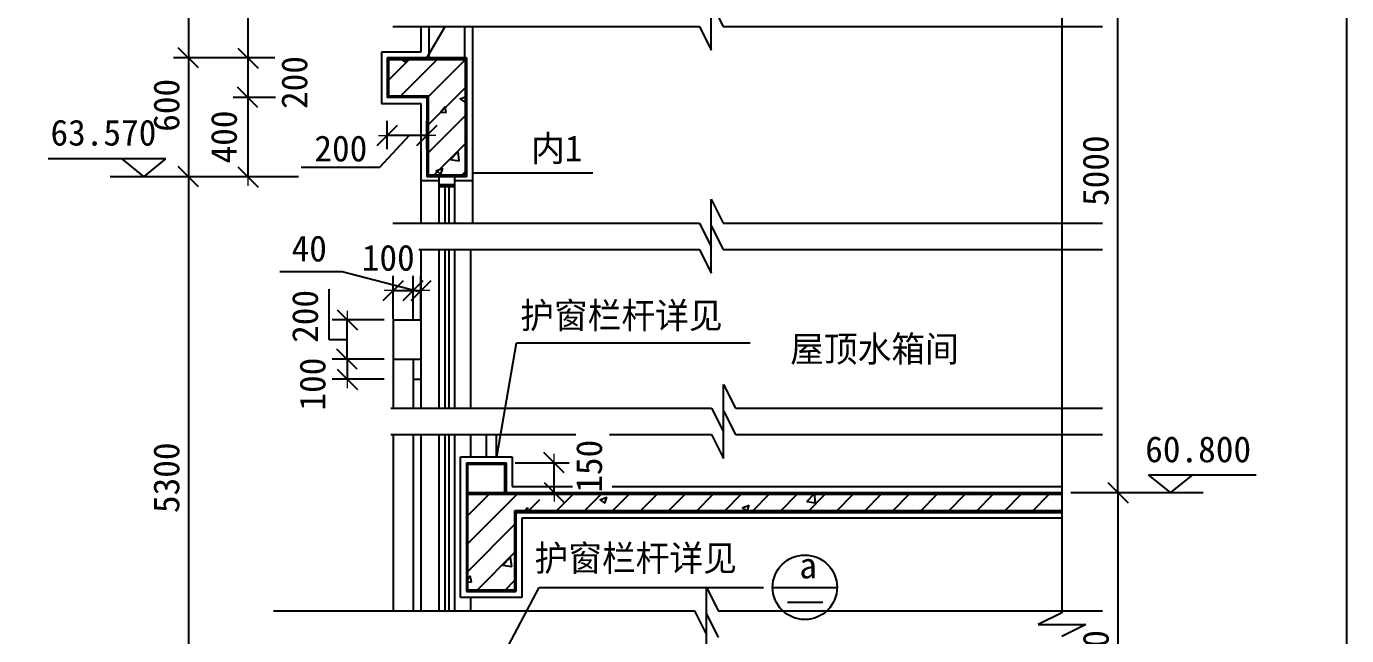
# Model space of a CAD drawing. Header units: metres. Extents: x 204 to 11188, y 497 to 16537.
# Drawn here: x 4521 to 11188, y 9210 to 12287 of the extents above; entities that cross this region are included whole.
import ezdxf

# ---------------------------------------------------------------- set-up
doc = ezdxf.new("R2010")
doc.units = ezdxf.units.M
for name, color, linetype in [('HA', 43, 'Continuous'), ('PUB_DIM', 3, 'Continuous'), ('PUB_TEXT', 142, 'Continuous'), ('PUB_WALL', 5, 'Continuous'), ('STAIR', 2, 'Continuous'), ('WALL', 7, 'Continuous')]:
    doc.layers.add(name, color=color, linetype=linetype)

# ---------------------------------------------------------------- blocks, each defined once
blk = doc.blocks.new('_DIMX')
at = {"lineweight": 15}
blk.add_line((-150, 0), (150, 0), dxfattribs=at)
blk.add_lwpolyline([(-167.47, -167.4), (172.8, 173.56)])

msp = doc.modelspace()

# ---------------------------------------------------------------- hatches: boundary and pattern name
at = {"layer": 'HA'}
h = msp.add_hatch(dxfattribs=at)
h.set_pattern_fill('AR-CONC', scale=10)
h.paths.add_polyline_path([(6743.63, 9932.3), (6943.63, 9932.3), (6943.63, 10082.3), (6743.63, 10082.3)])

# ---------------------------------------------------------------- linework, layer by layer
for p, q in [((6513.63, 12285.92), (6513.63, 12157.11)), ((6553.63, 12285.92), (6553.63, 12127.11)), ((6733.63, 12285.92), (6733.63, 12127.11)), ((6773.63, 12285.92), (6773.63, 11293.57)), ((6513.63, 12157.11), (6313.63, 12157.11)), ((6313.63, 12157.11), (6313.63, 11897.11)), ((6313.63, 11897.11), (6513.63, 11897.11)), ((6513.63, 11897.11), (6513.63, 11293.57)), ((6454.35, 11734.88), (6304.78, 11574.79)), ((6304.78, 11574.79), (5909.52, 11574.79)), ((6603.63, 11507.11), (6513.63, 11507.11)), ((6603.63, 11527.11), (6603.63, 11477.11)), ((6683.63, 11487.11), (6603.63, 11487.11)), ((6683.63, 11477.11), (6603.63, 11477.11)), ((6603.63, 11477.11), (6603.63, 11293.57)), ((6633.63, 11477.11), (6633.63, 11293.57)), ((6653.63, 11477.11), (6653.63, 11293.57)), ((6683.63, 11527.11), (6683.63, 11477.11)), ((6773.63, 11507.11), (6683.63, 11507.11)), ((6683.63, 11477.11), (6683.63, 11293.57)), ((6513.63, 11159.75), (6513.63, 10358.73)), ((6603.63, 11159.75), (6603.63, 10358.73)), ((6633.63, 11159.75), (6633.63, 10358.73)), ((6653.63, 11159.75), (6653.63, 10358.73)), ((6683.63, 11159.75), (6683.63, 10358.73)), ((6763.63, 11159.75), (6763.63, 10358.73)), ((6115.85, 11047.02), (5801.23, 11047.02)), ((6498.56, 10948.5), (6115.85, 11047.02)), ((6050.96, 10703.84), (6050.96, 10958.83)), ((6373.63, 10805.29), (6373.63, 10358.73)), ((6373.63, 10805.29), (6513.63, 10805.29)), ((6140.76, 10703.84), (6050.96, 10703.84)), ((6373.63, 10605.29), (6513.63, 10605.29)), ((6473.63, 10605.29), (6473.63, 10358.73)), ((6473.63, 10505.29), (6513.63, 10505.29)), ((6373.63, 10224.91), (6373.63, 9334.37)), ((6473.63, 10224.91), (6473.63, 9334.37)), ((6513.63, 10224.91), (6513.63, 9334.37)), ((6603.63, 10224.91), (6603.63, 9334.37)), ((6633.63, 10224.91), (6633.63, 9334.37)), ((6653.63, 10224.91), (6653.63, 9334.37)), ((6683.63, 10224.91), (6683.63, 9334.37)), ((6763.63, 10224.91), (6763.63, 10112.3)), ((6843.63, 10224.91), (6843.63, 10112.3)), ((6893.63, 10224.91), (6893.63, 10112.3)), ((6713.63, 9402.3), (6713.63, 10112.3)), ((6713.63, 10112.3), (6973.63, 10112.3)), ((6973.63, 10112.3), (6973.63, 9962.3)), ((6988.63, 10082.3), (7261.36, 10082.3)), ((7186.36, 9932.6), (7186.36, 10082)), ((6973.63, 9962.3), (7279.54, 9962.3)), ((7478.97, 9962.3), (9750.59, 9962.3)), ((6988.63, 9932.3), (7261.36, 9932.3)), ((9750.59, 9802.3), (7023.63, 9802.3)), ((7023.63, 9802.3), (7023.63, 9402.3)), ((7023.63, 9402.3), (6713.63, 9402.3)), ((6763.63, 9402.3), (6763.63, 9334.37)), ((8289.47, 9452.99), (8615.04, 9452.99)), ((8365.13, 9378.68), (8543, 9378.68))]:
    msp.add_line(p, q)
msp.add_lwpolyline([(203.52, 16536.66), (11188.03, 16536.66), (11188.03, 497.36), (203.52, 497.36)], close=True)
msp.add_circle((8452.26, 9453.75), 162.79)
for p, q in [((6543.63, 12127.11), (6635.32, 12285.92)), ((6343.63, 12007.82), (6462.92, 12127.11)), ((6404.34, 11927.11), (6604.34, 12127.11)), ((6411.64, 12121.26), (6426.87, 12127.11)), ((6411.64, 12121.26), (6436.51, 12104.48)), ((6436.52, 12104.48), (6444.11, 12127.11)), ((6451.64, 12113.39), (6451.64, 12113.39)), ((6534.83, 12072.31), (6534.83, 12072.31)), ((6543.63, 11924.97), (6743.63, 12124.97)), ((6651.13, 12102.98), (6651.13, 12102.98)), ((6359.53, 12052.93), (6359.53, 12052.93)), ((6479.34, 11943.14), (6479.34, 11943.14)), ((6543.63, 11783.55), (6743.63, 11983.55)), ((6635.88, 11957.76), (6635.88, 11957.76)), ((6540.2, 11929.07), (6540.2, 11929.07)), ((6611.73, 11853.72), (6635.83, 11882.45)), ((6641.63, 11851.1), (6635.84, 11882.44)), ((6710.09, 11919.95), (6743.63, 11932.82)), ((6710.09, 11919.95), (6734.96, 11903.18)), ((6734.97, 11903.17), (6743.63, 11928.95)), ((6543.63, 11642.13), (6743.63, 11842.13)), ((6611.73, 11853.72), (6641.61, 11851.1)), ((6629.52, 11777.03), (6629.52, 11777.03)), ((6670.3, 11768.17), (6670.3, 11768.17)), ((6570.02, 11527.11), (6743.63, 11700.71)), ((6548.25, 11606.41), (6548.25, 11606.41)), ((6662.23, 11614.72), (6701.18, 11655.31)), ((6662.23, 11614.72), (6706.7, 11607.82)), ((6687.35, 11604.76), (6687.35, 11604.76)), ((6706.71, 11607.81), (6701.19, 11655.3)), ((6709.74, 11662.29), (6709.74, 11662.29)), ((6588.43, 11557.38), (6623.44, 11570.81)), ((6588.43, 11557.38), (6613.3, 11540.6)), ((6613.32, 11540.59), (6623.45, 11570.8)), ((6711.45, 11527.11), (6743.63, 11559.29)), ((6743.63, 9809.71), (6866.22, 9932.3)), ((6743.63, 9668.28), (7007.64, 9932.3)), ((6816.86, 9873.34), (6816.86, 9873.34)), ((6942.03, 9889.82), (6942.03, 9889.82)), ((6960.04, 9878.61), (6960.04, 9878.61)), ((7049.06, 9832.3), (7114.13, 9897.37)), ((7190.48, 9832.3), (7290.48, 9932.3)), ((7212.59, 9910.62), (7212.59, 9910.62)), ((7228.42, 9900.82), (7228.42, 9900.82)), ((7331.9, 9832.3), (7431.9, 9932.3)), ((7417.27, 9894.73), (7452.28, 9908.17)), ((7417.27, 9894.73), (7442.14, 9877.95)), ((7442.15, 9877.94), (7452.29, 9908.16)), ((7473.32, 9832.3), (7573.32, 9932.3)), ((7614.75, 9832.3), (7714.75, 9932.3)), ((7756.17, 9832.3), (7856.17, 9932.3)), ((7897.59, 9832.3), (7997.59, 9932.3)), ((7931.41, 9891.14), (7931.41, 9891.14)), ((8039.01, 9832.3), (8139.01, 9932.3)), ((8135.84, 9854.68), (8170.85, 9868.12)), ((8160.72, 9837.9), (8170.86, 9868.11)), ((8180.43, 9832.3), (8280.43, 9932.3)), ((8235.17, 9886.37), (8235.17, 9886.37)), ((8260.48, 9883.51), (8260.48, 9883.51)), ((8321.85, 9832.3), (8421.85, 9932.3)), ((8461.96, 9887.3), (8500.91, 9927.89)), ((8461.96, 9887.3), (8506.43, 9880.4)), ((8463.27, 9832.3), (8563.27, 9932.3)), ((8491.89, 9921.57), (8491.89, 9921.57)), ((8506.44, 9880.39), (8500.92, 9927.88)), ((8576.26, 9925.08), (8576.26, 9925.08)), ((8604.7, 9832.3), (8704.7, 9932.3)), ((8746.12, 9832.3), (8846.12, 9932.3)), ((8887.54, 9832.3), (8987.54, 9932.3)), ((9028.96, 9832.3), (9128.96, 9932.3)), ((9170.38, 9832.3), (9270.38, 9932.3)), ((9288.74, 9916.37), (9288.74, 9916.37)), ((9311.8, 9832.3), (9411.8, 9932.3)), ((9453.22, 9832.3), (9553.22, 9932.3)), ((9507.33, 9891.84), (9507.33, 9891.84)), ((9594.65, 9832.3), (9694.65, 9932.3)), ((9705.35, 9893.84), (9705.35, 9893.84)), ((6936.82, 9850.76), (6936.82, 9850.76)), ((6990.01, 9808.89), (6990.01, 9808.89)), ((7032.04, 9832.3), (7052.09, 9856.19)), ((7056.5, 9832.3), (7052.1, 9856.18)), ((7639.82, 9841.09), (7639.82, 9841.09)), ((7945.95, 9842.1), (7945.95, 9842.1)), ((7975.48, 9848.88), (7975.48, 9848.88)), ((8071.12, 9858.58), (8071.12, 9858.58)), ((8135.84, 9854.68), (8160.71, 9837.91)), ((8997.14, 9866.32), (8997.14, 9866.32)), ((9022.21, 9832.3), (9034.53, 9845.13)), ((9036.03, 9832.3), (9034.54, 9845.12)), ((9254.78, 9859.83), (9254.78, 9859.83)), ((9389.57, 9852.27), (9389.57, 9852.27)), ((9736.07, 9832.3), (9750.59, 9846.82)), ((6743.63, 9526.86), (6993.63, 9776.86)), ((6828.52, 9753), (6828.52, 9753)), ((6765.04, 9690.93), (6765.04, 9690.93)), ((6810.5, 9692.62), (6810.5, 9692.62)), ((6953.96, 9712.17), (6953.96, 9712.17)), ((6790.48, 9432.3), (6993.63, 9635.44)), ((6927.39, 9565.76), (6966.33, 9606.35)), ((6971.87, 9558.85), (6966.34, 9606.34)), ((6890.54, 9554.73), (6890.54, 9554.73)), ((6927.39, 9565.76), (6971.86, 9558.86)), ((6947.88, 9545.72), (6947.88, 9545.72)), ((6743.63, 9488.58), (6762.83, 9511.47)), ((6743.63, 9482.31), (6768.61, 9480.12)), ((6768.62, 9480.11), (6762.84, 9511.46)), ((6868.33, 9520.34), (6868.33, 9520.34)), ((6931.9, 9432.3), (6993.63, 9494.02)), ((6955.99, 9515.95), (6955.99, 9515.95))]:
    msp.add_line(p, q, dxfattribs=at)
at = {"layer": 'PUB_DIM'}
for p, q in [((5339.65, 13392.04), (5339.65, 12127.41)), ((10032.16, 9932.6), (10032.16, 13092.04)), ((5639.65, 12792.04), (5639.65, 12127.41)), ((5774.99, 12127.11), (5264.65, 12127.11)), ((5763.23, 12127.11), (5264.65, 12127.11)), ((5339.65, 12126.81), (5339.65, 11527.41)), ((5751.47, 12127.11), (5564.65, 12127.11)), ((5639.65, 12127.41), (5639.65, 12127.71)), ((5639.65, 12127.11), (5639.65, 11927.11)), ((5778.35, 11927.11), (5564.65, 11927.11)), ((5764.91, 11927.11), (5564.65, 11927.11)), ((5639.65, 11926.81), (5639.65, 11527.41)), ((5639.65, 11926.81), (5639.65, 11926.51)), ((6343.63, 11665.87), (6343.63, 11810.34)), ((6543.63, 11665.87), (6543.63, 11810.34)), ((6343.33, 11735.34), (6343.03, 11735.34)), ((6543.63, 11735.34), (6343.63, 11735.34)), ((6543.93, 11735.34), (6544.23, 11735.34)), ((5037.33, 11616.92), (4631.11, 11616.92)), ((5002.33, 11616.92), (5113.61, 11526.42)), ((5224.89, 11616.92), (5002.33, 11616.92)), ((5113.61, 11526.42), (5224.89, 11616.92)), ((5301.13, 11527.11), (4944.56, 11527.11)), ((5804.65, 11527.11), (5264.65, 11527.11)), ((5804.65, 11527.11), (5264.65, 11527.11)), ((5339.65, 11526.81), (5339.65, 8396.01)), ((5894.65, 11527.11), (5564.65, 11527.11)), ((6373.63, 10808.23), (6373.63, 11026.96)), ((6473.63, 10808.23), (6473.63, 11026.96)), ((6473.63, 10808.23), (6473.63, 11026.96)), ((6513.63, 10808.23), (6513.63, 11026.96)), ((6373.93, 10951.96), (6473.33, 10951.96)), ((6473.33, 10951.96), (6473.03, 10951.96)), ((6473.63, 10951.96), (6513.63, 10951.96)), ((6513.93, 10951.96), (6514.23, 10951.96)), ((6328.63, 10805.29), (6065.76, 10805.29)), ((6140.76, 10805.59), (6140.76, 10805.89)), ((6140.76, 10605.29), (6140.76, 10805.29)), ((6328.63, 10605.29), (6065.76, 10605.29)), ((6328.63, 10605.29), (6065.76, 10605.29)), ((6140.76, 10604.99), (6140.76, 10604.69)), ((6140.76, 10604.99), (6140.76, 10505.59)), ((6328.63, 10505.29), (6065.76, 10505.29)), ((10299.17, 9931.8), (10187.89, 10022.3)), ((10187.89, 10022.3), (10410.45, 10022.3)), ((10410.45, 10022.3), (10299.17, 9931.8)), ((10375.44, 10022.3), (10732.02, 10022.3)), ((9795.56, 9932.3), (10107.16, 9932.3)), ((9795.59, 9932.3), (10107.16, 9932.3)), ((10032.16, 9932), (10032.16, 8096.01)), ((10107.16, 9932.3), (10463.73, 9932.3))]:
    msp.add_line(p, q, dxfattribs=at)
at = {"layer": 'PUB_TEXT'}
for p, q in [((6773.45, 11547.09), (7380.97, 11547.09)), ((6897.13, 10111.85), (6996.48, 10688.3)), ((6996.48, 10688.3), (8176.98, 10688.21)), ((6908.63, 9070.71), (7110.09, 9453.3)), ((7110.09, 9453.3), (8243.21, 9453.3))]:
    msp.add_line(p, q, dxfattribs=at)
at = {"layer": 'PUB_WALL'}
for p, q in [((6351.13, 11934.61), (6351.13, 12119.61)), ((6351.13, 12119.61), (6736.13, 12119.61)), ((6736.13, 12119.61), (6736.13, 11534.61)), ((6551.13, 11934.61), (6351.13, 11934.61)), ((6551.13, 11534.61), (6551.13, 11934.61)), ((6736.13, 11534.61), (6551.13, 11534.61)), ((6751.13, 9439.8), (6751.13, 10074.8)), ((6751.13, 10074.8), (6936.13, 10074.8)), ((6936.13, 10074.8), (6936.13, 9932.3)), ((6743.63, 9924.8), (9750.59, 9924.8)), ((9750.59, 9839.8), (6986.13, 9839.8)), ((6986.13, 9839.8), (6986.13, 9439.8)), ((6986.13, 9439.8), (6751.13, 9439.8))]:
    msp.add_line(p, q, dxfattribs=at)
at = {"layer": 'STAIR'}
for p, q in [((9750.59, 15912.56), (9750.59, 9325.22)), ((7979.52, 12165.92), (7979.52, 12405.92)), ((7979.52, 12405.92), (8039.52, 12285.92)), ((6372.36, 12285.92), (7919.52, 12285.92)), ((7919.52, 12285.92), (7979.52, 12165.92)), ((8039.52, 12285.92), (9954.77, 12285.92)), ((7979.52, 11173.57), (7979.52, 11413.57)), ((7979.52, 11413.57), (8039.52, 11293.57)), ((6372.36, 11293.57), (7919.52, 11293.57)), ((7919.52, 11293.57), (7979.52, 11173.57)), ((7979.52, 11279.75), (8039.52, 11159.75)), ((7979.52, 11039.75), (7979.52, 11279.75)), ((8039.52, 11293.57), (9954.77, 11293.57)), ((6502.37, 11159.75), (7919.52, 11159.75)), ((7919.52, 11159.75), (7979.52, 11039.75)), ((8039.52, 11159.75), (9954.77, 11159.75)), ((8041.37, 10478.73), (8101.37, 10358.73)), ((8041.37, 10238.73), (8041.37, 10478.73)), ((6362.36, 10358.73), (7981.37, 10358.73)), ((7981.37, 10358.73), (8041.37, 10238.73)), ((8041.37, 10344.91), (8101.37, 10224.91)), ((8041.37, 10104.91), (8041.37, 10344.91)), ((8101.37, 10358.73), (9954.77, 10358.73)), ((6362.36, 10224.91), (7296.05, 10224.91)), ((7466.6, 10224.91), (7981.37, 10224.91)), ((7981.37, 10224.91), (8041.37, 10104.91)), ((8101.37, 10224.91), (9954.77, 10224.91)), ((9750.59, 9796.86), (9750.59, 9325.22)), ((7955.16, 9214.37), (7955.16, 9454.37)), ((7955.16, 9454.37), (8015.16, 9334.37)), ((5768.89, 9334.37), (7895.16, 9334.37)), ((7895.16, 9334.37), (7955.16, 9214.37)), ((8015.16, 9334.37), (9954.77, 9334.37)), ((7955.16, 9080.55), (7955.16, 9320.55)), ((7955.16, 9320.55), (8015.16, 9200.55)), ((9750.59, 9325.22), (9630.59, 9265.22)), ((9630.59, 9265.22), (9870.59, 9265.22)), ((9870.59, 9265.22), (9750.59, 9205.22))]:
    msp.add_line(p, q, dxfattribs=at)
at = {"layer": 'WALL'}
for p, q in [((6743.63, 12127.11), (6343.63, 12127.11)), ((6343.63, 12127.11), (6343.63, 11927.11)), ((6743.63, 12127.11), (6743.63, 11527.11)), ((6543.63, 11927.11), (6343.63, 11927.11)), ((6543.63, 11927.11), (6543.63, 11527.11)), ((6743.63, 11527.11), (6543.63, 11527.11)), ((6743.63, 10082.3), (6943.63, 10082.3)), ((6743.63, 10082.3), (6743.63, 9432.3)), ((6943.63, 10082.3), (6943.63, 9932.3)), ((6743.63, 9932.3), (9750.59, 9932.3)), ((6993.63, 9832.3), (9750.59, 9832.3)), ((6993.63, 9832.3), (6993.63, 9432.3)), ((6743.63, 9432.3), (6993.63, 9432.3))]:
    msp.add_line(p, q, dxfattribs=at)

# ---------------------------------------------------------------- block references
at = {"xscale": 0.3, "yscale": 0.3, "zscale": 0.3}
for p, rotation in [((7186.36, 10082.3), 90), ((7186.36, 9932.3), 270)]:
    msp.add_blockref('_DIMX', p, dxfattribs=dict(at, rotation=rotation))
at = {"layer": 'PUB_DIM', "xscale": 0.3, "yscale": 0.3, "zscale": 0.3}
for p, rotation in [((5339.65, 12127.11), 90), ((5639.65, 12127.11), 270), ((5639.65, 11927.11), 90), ((6543.63, 11735.34), 180), ((5339.65, 11527.11), 90), ((5639.65, 11527.11), 270), ((6373.63, 10951.96), 180), ((6513.63, 10951.96), 180), ((6140.76, 10805.29), 270), ((6140.76, 10605.29), 90), ((6140.76, 10505.29), 270), ((10032.16, 9932.3), 270)]:
    msp.add_blockref('_DIMX', p, dxfattribs=dict(at, rotation=rotation))
for p in [(6343.63, 11735.34), (6473.63, 10951.96), (6473.63, 10951.96)]:
    msp.add_blockref('_DIMX', p, dxfattribs=at)

# ---------------------------------------------------------------- texts
for s, p in [('200', (5939.7, 11869.55)), ('600', (5293.61, 11754.31)), ('400', (5583.89, 11594.44)), ('5000', (9985.86, 11379.66)), ('200', (5993.62, 10688.3)), ('100', (6031.36, 10346.33)), ('5300', (5293.35, 9828.75)), ('150', (7428.03, 9931.41)), ('2800', (9986.64, 8881.35))]:
    msp.add_text(s, height=131, rotation=90).set_placement(p)
for s, p in [('200', (5975.44, 11604.76)), ('40', (5860.36, 11099.49)), ('100', (6214.89, 11052.89))]:
    msp.add_text(s, height=131).set_placement(p)
at = {"layer": 'PUB_DIM'}
for s, p in [('63.570', (4642.9, 11684.62)), ('60.800', (10171.13, 10085.3)), ('a', (8424.11, 9498.83))]:
    msp.add_text(s, height=131, dxfattribs=at).set_placement(p)
at = {"layer": 'PUB_TEXT'}
for s, p in [('内1', (7069.98, 11605.13)), ('护窗栏杆详见', (7015.12, 10761.39)), ('屋顶水箱间', (8378.22, 10592.1)), ('护窗栏杆详见', (7087.31, 9535.84))]:
    msp.add_text(s, height=131, dxfattribs=at).set_placement(p)

doc.saveas('drawing.dxf')
